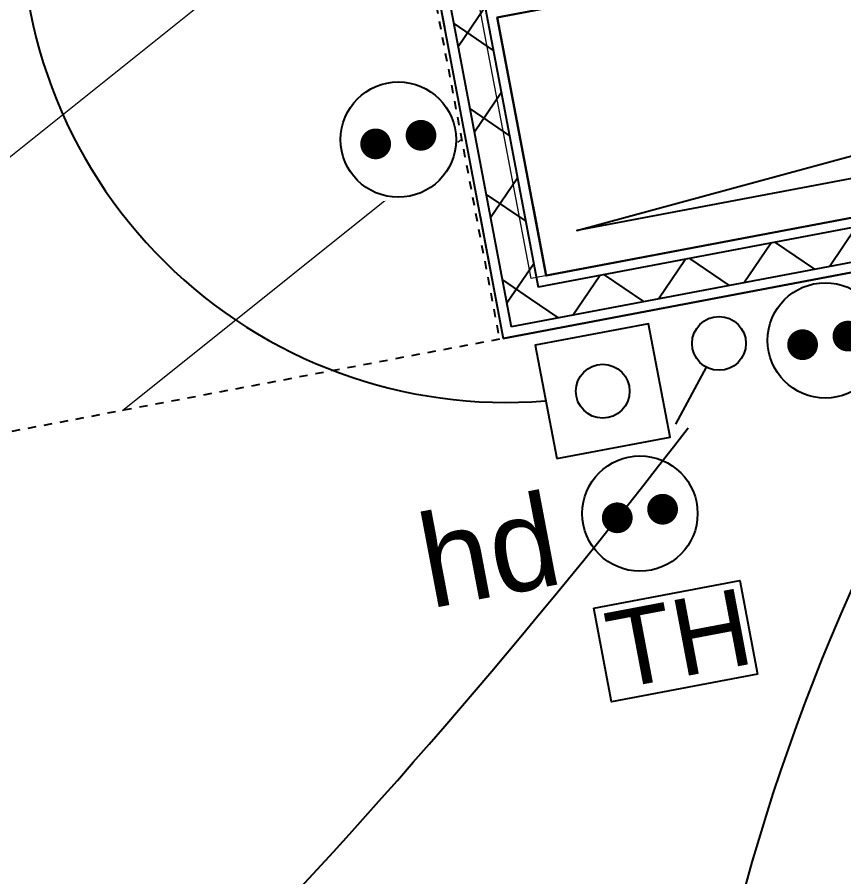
# Model space of a CAD drawing. Header units: centimetres. Extents: x 187368 to 251255, y -383447 to -322514.
# Drawn here: x 200504 to 201578, y -358135 to -357017 of the extents above; entities that cross this region are included whole.
import ezdxf

# ---------------------------------------------------------------- set-up
doc = ezdxf.new("R2010")
doc.units = ezdxf.units.CM
doc.linetypes.add('Style de ligne -1', pattern=[0.41664, 0.20828, -0.20836])
doc.layers.get('0').update_dxf_attribs({"color": 252})
doc.layers.add('prlm-ELEC-CFO', color=1, linetype='Continuous', lineweight=25)
doc.layers.add('prlm-GT', color=242, linetype='Continuous')
doc.styles.add('Arial', font='arial.ttf', dxfattribs={"height": 100})
doc.styles.add('prlm-elec-cfo', font='comic.ttf', dxfattribs={"height": 12})

# ---------------------------------------------------------------- blocks, each defined once
blk = doc.blocks.new('xi.PC')
at = {"color": 0, "lineweight": 5}
blk.add_wipeout([(-7.5, -7.5), (7.5, -7.5), (7.5, 7.5), (-7.5, 7.5)], dxfattribs=at).dxf.layer = 'prlm-ELEC-CFO'
at = {"layer": 'prlm-ELEC-CFO', "color": 0, "linetype": 'ByBlock', "lineweight": 5, "const_width": 2}
for points in [[(-4, 0, 1), (-2, 0, 1)], [(2, 0, 1), (4, 0, 1)]]:
    blk.add_lwpolyline(points, format="xyb", close=True, dxfattribs=at)
at = {"layer": 'prlm-ELEC-CFO', "color": 0, "linetype": 'ByBlock', "lineweight": -2}
blk.add_circle((0, 0), 7.5, dxfattribs=at)
blk = doc.blocks.new('xi.PCHD')
at = {"color": 0, "lineweight": 5}
blk.add_wipeout([(-7.5, -7.5), (7.5, -7.5), (7.5, 7.5), (-7.5, 7.5)], dxfattribs=at).dxf.layer = 'prlm-ELEC-CFO'
at = {"layer": 'prlm-ELEC-CFO', "color": 0, "linetype": 'ByBlock', "lineweight": 5, "const_width": 2}
for points in [[(-4, 0, 1), (-2, 0, 1)], [(2, 0, 1), (4, 0, 1)]]:
    blk.add_lwpolyline(points, format="xyb", close=True, dxfattribs=at)
at = {"layer": 'prlm-ELEC-CFO', "color": 0, "linetype": 'ByBlock', "lineweight": -2}
blk.add_circle((0, 0), 7.5, dxfattribs=at)
blk = doc.blocks.new('xi.SA')
at = {"layer": 'prlm-ELEC-CFO', "color": 0}
blk.add_lwpolyline([(0.2, -1.28), (5.5, 5.28)], dxfattribs=at)
blk.add_circle((-2, -4), 3.5, dxfattribs=at)
blk = doc.blocks.new('xi.BP')
at = {"layer": 'prlm-ELEC-CFO', "color": 0, "flags": 128}
blk.add_lwpolyline([(-7.5, -7.5), (7.5, -7.5), (7.5, 7.5), (-7.5, 7.5)], close=True, dxfattribs=at)
at = {"layer": 'prlm-ELEC-CFO', "color": 0}
blk.add_circle((0, 0), 3.5, dxfattribs=at)

msp = doc.modelspace()

# ---------------------------------------------------------------- hatches: boundary and pattern name
at = {"linetype": 'Continuous', "lineweight": 18}
h = msp.add_hatch(dxfattribs=at)
h.set_pattern_fill('BA 13', color=256, scale=10, style=0, pattern_type=2)
h.set_pattern_definition([(218.65981, (66931.62, 115456.3), (-199.24783, 287.75041), [])])
h.paths.add_polyline_path([(202396.6, -356308.3), (201017.6, -356569.5), (200772.3, -355273.5), (201162.2, -355199.6), (201152.9, -355150.5), (200713.9, -355233.7), (201130.7, -357435.6), (200245.8, -357603.1), (200236.4, -357554), (199578.4, -357678.6), (199303.1, -356225.3), (199961.2, -356100.7), (199542.4, -353889.7), (201855.7, -353452.2)])
at = {"linetype": 'Continuous'}
h = msp.add_hatch(dxfattribs=at)
h.set_pattern_fill('02_ISOLANT', color=256, scale=10, angle=-79.2764, style=0, pattern_type=2)
h.set_pattern_definition([(325.723595, (66931.62, 115456.28), (45.054865, 66.106423), []), (55.723595, (66931.62, 115456.28), (66.106423, -45.054865), [])])
h.paths.add_polyline_path([(201112.6, -357006.4), (201061.2, -356971.4), (201146.1, -357419.4), (201181.1, -357368)])
h = msp.add_hatch(dxfattribs=at)
h.set_pattern_fill('02_ISOLANT', color=256, scale=10, angle=-169.2764, style=0, pattern_type=2)
h.set_pattern_definition([(235.723595, (66931.62, 115456.28), (66.106423, -45.054865), []), (325.723595, (66931.62, 115456.28), (-45.054865, -66.106423), [])])
h.paths.add_polyline_path([(202572.7, -357149.2), (202564.5, -357106), (201181.1, -357368), (201146.1, -357419.4)])

# ---------------------------------------------------------------- linework, layer by layer
at = {"linetype": 'Style de ligne -1', "ltscale": 50.8}
for p, q in [((200713.9, -355233.7), (201130.7, -357435.6)), ((201130.7, -357435.6), (200245.8, -357603.1))]:
    msp.add_line(p, q, dxfattribs=at)
at = {"linetype": 'Continuous', "lineweight": 25}
for p, q in [((200718.9, -355232.7), (201059.1, -357029.8)), ((201127.8, -357016.8), (202056.3, -356840.9)), ((201046, -356961), (201135.7, -357434.6)), ((201127.8, -357016.8), (201191.5, -357352.8)), ((202562.1, -357093.2), (201191.5, -357352.8)), ((202575.1, -357162), (201135.7, -357434.6))]:
    msp.add_line(p, q, dxfattribs=at)
at = {"linetype": 'Continuous'}
for p, q in [((201061.2, -356971.4), (201146.1, -357419.4)), ((201061.2, -356971.4), (201146.1, -357419.4)), ((201112.6, -357006.4), (201181.1, -357368)), ((201112.6, -357006.4), (201181.1, -357368)), ((201127.8, -357016.8), (201191.5, -357352.8)), ((201191.5, -357352.8), (202562.1, -357093.2)), ((202564.5, -357106), (201181.1, -357368)), ((202564.5, -357106), (201181.1, -357368)), ((202572.7, -357149.2), (201146.1, -357419.4)), ((202572.7, -357149.2), (201146.1, -357419.4)), ((201135.7, -357434.6), (202575.1, -357162)), ((202575.1, -357162), (201135.7, -357434.6)), ((201174.4, -357262.5), (201191.5, -357352.8)), ((201105.6, -357275.5), (201135.7, -357434.6))]:
    msp.add_line(p, q, dxfattribs=at)
at = {"linetype": 'Continuous', "lineweight": 18, "flags": 128}
msp.add_lwpolyline([(202547.8, -357095.9), (201171.8, -357356.5), (201022.6, -356568.5), (202398.6, -356307.9)], close=True, dxfattribs=at)
at = {"linetype": 'Continuous', "flags": 128}
msp.add_lwpolyline([(202351.7, -356439), (202469.3, -357059.9), (201231.3, -357294.4), (202353.4, -356989.1)], close=True, dxfattribs=at)
at = {"layer": 'prlm-GT', "ltscale": 50}
msp.add_lwpolyline([(201127.9, -357017.1), (202056.4, -356841.3), (201983.8, -356458.1), (202409.7, -356377.4), (202545.9, -357096.7), (201191.5, -357353.1)], close=True, dxfattribs=at)

# ---------------------------------------------------------------- texts
at = {"layer": 'prlm-ELEC-CFO', "lineweight": 30, "style": 'Arial'}
msp.add_text('TH', height=100, rotation=10.7236, dxfattribs=at).set_placement((201282, -357891.2))

# ---------------------------------------------------------------- next in the draw order: block references
at = {"layer": 'prlm-ELEC-CFO', "xscale": 10, "yscale": 10, "zscale": 10, "rotation": 10.72360141139323}
for name, p in [('xi.PC', (200999.2, -357176)), ('xi.PCHD', (201554.4, -357437.2)), ('xi.PCHD', (201313.4, -357662.4))]:
    msp.add_blockref(name, p, dxfattribs=at)

# ---------------------------------------------------------------- next in the draw order: linework, layer by layer
at = {"layer": 'prlm-ELEC-CFO'}
msp.add_lwpolyline([(201253.3, -357785.6), (201443.2, -357749.6), (201466.2, -357871.3), (201276.3, -357907.2)], close=True, dxfattribs=at)
for centre, radius, start, end in [((201139.6, -356886.7), 631.2, 175.8666, 274.5848), ((204070, -358867.1), 2716.9, 149.4105, 191.6103)]:
    msp.add_arc(centre, radius, start, end, dxfattribs=at)

# ---------------------------------------------------------------- next in the draw order: block references
at = {"layer": 'prlm-ELEC-CFO', "xscale": 10, "yscale": 10, "zscale": 10}
for name, p, rotation in [('xi.SA', (201404, -357484.1), 190.7236014115056), ('xi.BP', (201265, -357503.3), 10.72360141139323)]:
    msp.add_blockref(name, p, dxfattribs=dict(at, rotation=rotation))

# ---------------------------------------------------------------- next in the draw order: texts
at = {"layer": 'prlm-ELEC-CFO', "lineweight": 20, "insert": (201117.4, -357711.4), "char_height": 120, "attachment_point": 5, "rotation": 10.7236, "line_spacing_factor": 0.8, "style": 'prlm-elec-cfo', "bg_fill": 3, "box_fill_scale": 1.1, "bg_fill_color": 256, "bg_fill_transparency": 0}
msp.add_mtext('hd', dxfattribs=at)

# ---------------------------------------------------------------- next in the draw order: linework, layer by layer
at = {"layer": 'prlm-ELEC-CFO'}
msp.add_arc((194465.8, -352240.5), 8715, 296.20414, 322.45785, dxfattribs=at)

doc.saveas('drawing.dxf')
